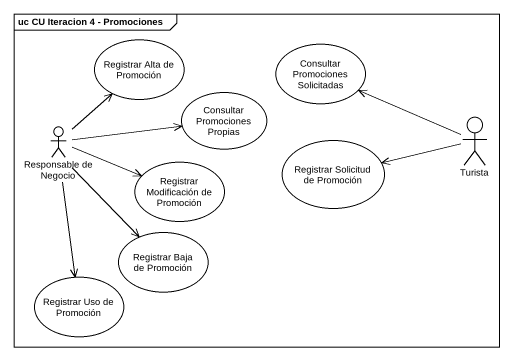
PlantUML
@startuml
mainframe uc CU Iteracion 4 - Promociones
usecase "Registrar Alta de Promoción" as Registrar_Alta_de_Promoción
usecase "Consultar Promociones Solicitadas" as Consultar_Promociones
usecase "Consultar Promociones Propias" as Consultar_Promociones_2
actor "Responsable de Negocio" as Responsable_de_Negocio
actor Turista
usecase "Registrar Modificación de Promoción" as Registrar_Modificación_de
usecase "Registrar Solicitud de Promoción" as Registrar_Solicitud_de
usecase "Registrar Baja de Promoción" as Registrar_Baja_de_Promoción
usecase "Registrar Uso de Promoción" as Registrar_Uso_de_Promoción
Responsable_de_Negocio -up-> Registrar_Alta_de_Promoción
Responsable_de_Negocio -right-> Consultar_Promociones_2
Responsable_de_Negocio -right-> Registrar_Modificación_de
Responsable_de_Negocio --> Registrar_Baja_de_Promoción
Responsable_de_Negocio --> Registrar_Uso_de_Promoción
Turista -left-> Consultar_Promociones
Turista -left-> Registrar_Solicitud_de
@enduml
